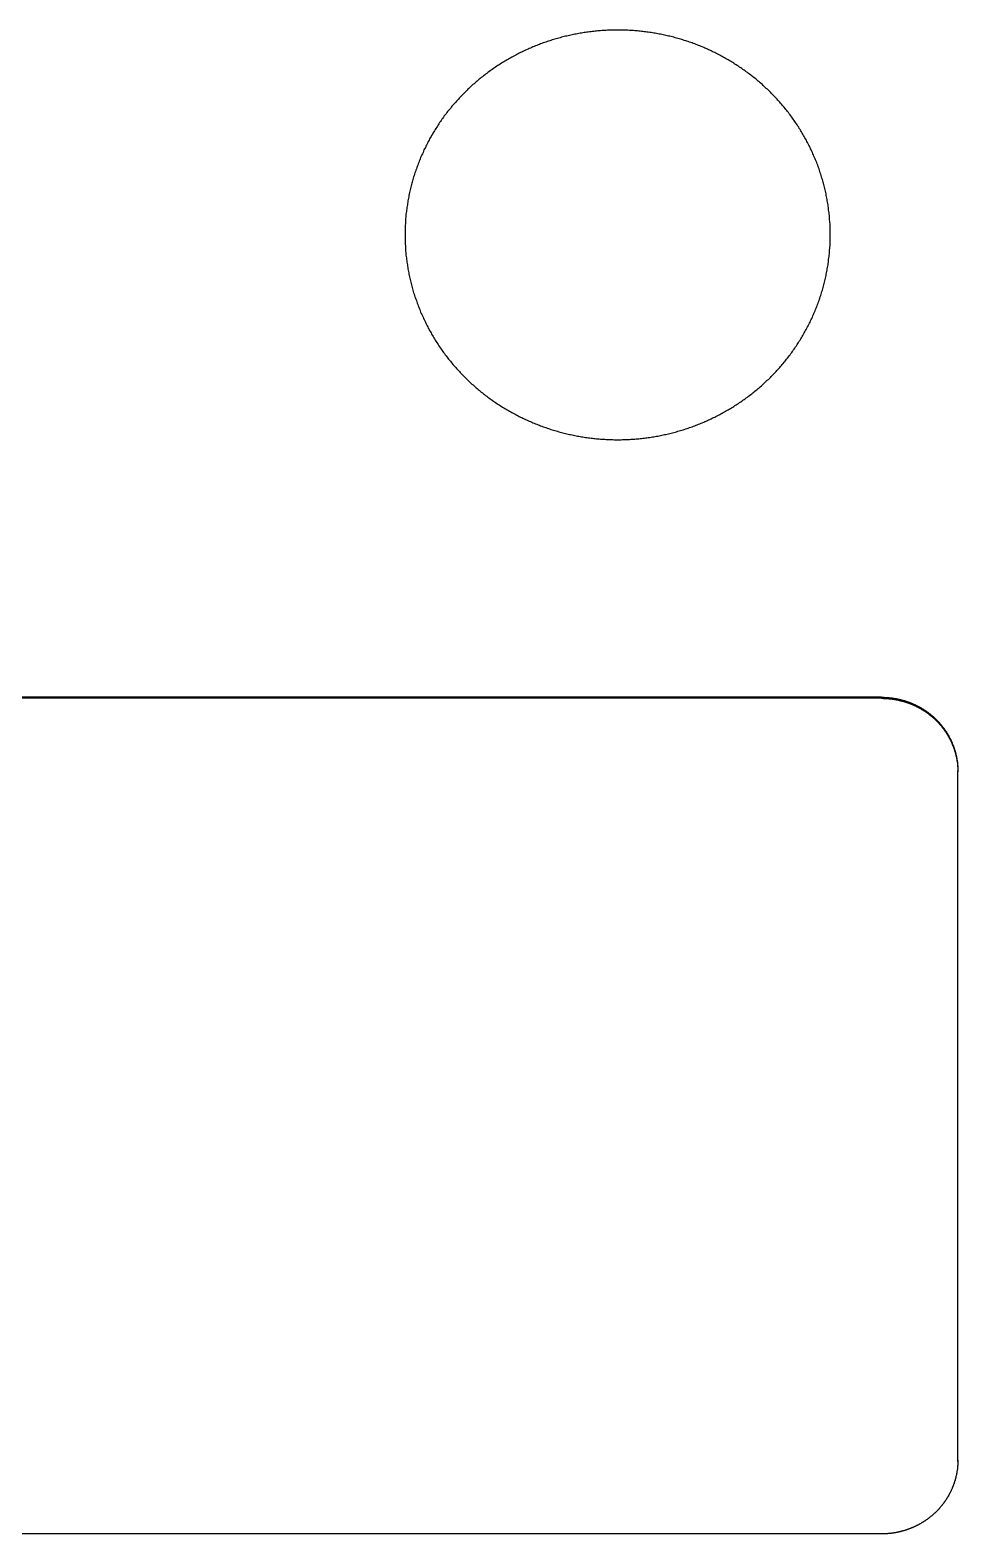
# Model space of a CAD drawing. Extents: x 4511820 to 5180432, y -1526536 to -944957.
# Drawn here: x 5013773.1 to 5013812.8, y -1423228.2 to -1423163.9 of the extents above; entities that cross this region are included whole.
import ezdxf

# ---------------------------------------------------------------- set-up
doc = ezdxf.new("R2010")
doc.units = 0
doc.header["$MEASUREMENT"] = 0
doc.layers.add('Z-Kúrenie', color=101, linetype='CONTINUOUS')

msp = doc.modelspace()

# ---------------------------------------------------------------- linework, layer by layer
at = {"layer": 'Z-Kúrenie'}
for p, q in [((5013809.5, -1423192.435), (5013748.543, -1423192.435)), ((5013809.5, -1423192.479), (5013748.543, -1423192.479)), ((5013809.5, -1423192.435), (5013809.5, -1423192.479)), ((5013812.767, -1423225.122), (5013812.767, -1423195.582)), ((5013809.5, -1423228.226), (5013748.543, -1423228.226))]:
    msp.add_line(p, q, dxfattribs=at)
for points in [[(5013807.305, -1423172.648, 0), (5013807.305, -1423172.589, 0), (5013807.305, -1423172.531, 0), (5013807.305, -1423172.472, 0), (5013807.305, -1423172.414, 0), (5013807.305, -1423172.356, 0), (5013807.297, -1423172.297, 0), (5013807.297, -1423172.239, 0), (5013807.297, -1423172.18, 0), (5013807.289, -1423172.122, 0), (5013807.289, -1423172.063, 0), (5013807.28, -1423172.005, 0), (5013807.28, -1423171.947, 0), (5013807.272, -1423171.888, 0), (5013807.272, -1423171.83, 0), (5013807.264, -1423171.772, 0), (5013807.255, -1423171.714, 0), (5013807.247, -1423171.655, 0), (5013807.238, -1423171.597, 0), (5013807.238, -1423171.539, 0), (5013807.23, -1423171.481, 0), (5013807.222, -1423171.423, 0), (5013807.213, -1423171.365, 0), (5013807.197, -1423171.307, 0), (5013807.188, -1423171.249, 0), (5013807.18, -1423171.191, 0), (5013807.172, -1423171.134, 0), (5013807.163, -1423171.076, 0), (5013807.146, -1423171.018, 0), (5013807.138, -1423170.961, 0), (5013807.13, -1423170.903, 0), (5013807.113, -1423170.846, 0), (5013807.105, -1423170.789, 0), (5013807.088, -1423170.732, 0), (5013807.071, -1423170.675, 0), (5013807.063, -1423170.618, 0), (5013807.046, -1423170.561, 0), (5013807.029, -1423170.504, 0), (5013807.021, -1423170.447, 0), (5013807.004, -1423170.391, 0), (5013806.987, -1423170.334, 0), (5013806.971, -1423170.278, 0), (5013806.954, -1423170.222, 0), (5013806.937, -1423170.166, 0), (5013806.92, -1423170.11, 0), (5013806.904, -1423170.054, 0), (5013806.879, -1423169.998, 0), (5013806.862, -1423169.942, 0), (5013806.845, -1423169.887, 0), (5013806.828, -1423169.832, 0), (5013806.803, -1423169.776, 0), (5013806.787, -1423169.721, 0), (5013806.77, -1423169.667, 0), (5013806.745, -1423169.612, 0), (5013806.728, -1423169.557, 0), (5013806.703, -1423169.503, 0), (5013806.678, -1423169.448, 0), (5013806.661, -1423169.394, 0), (5013806.636, -1423169.34, 0), (5013806.611, -1423169.286, 0), (5013806.586, -1423169.232, 0), (5013806.569, -1423169.179, 0), (5013806.544, -1423169.126, 0), (5013806.519, -1423169.072, 0), (5013806.494, -1423169.019, 0), (5013806.469, -1423168.966, 0), (5013806.443, -1423168.914, 0), (5013806.418, -1423168.861, 0), (5013806.393, -1423168.809, 0), (5013806.36, -1423168.757, 0), (5013806.335, -1423168.705, 0), (5013806.31, -1423168.653, 0), (5013806.284, -1423168.601, 0), (5013806.251, -1423168.55, 0), (5013806.226, -1423168.499, 0), (5013806.192, -1423168.447, 0), (5013806.167, -1423168.397, 0), (5013806.134, -1423168.346, 0), (5013806.109, -1423168.296, 0), (5013806.075, -1423168.245, 0), (5013806.05, -1423168.195, 0), (5013806.017, -1423168.145, 0), (5013805.983, -1423168.096, 0), (5013805.958, -1423168.046, 0), (5013805.925, -1423167.997, 0), (5013805.891, -1423167.948, 0), (5013805.858, -1423167.899, 0), (5013805.824, -1423167.851, 0), (5013805.791, -1423167.803, 0), (5013805.757, -1423167.754, 0), (5013805.724, -1423167.707, 0), (5013805.69, -1423167.659, 0), (5013805.657, -1423167.611, 0), (5013805.623, -1423167.564, 0), (5013805.59, -1423167.517, 0), (5013805.548, -1423167.47, 0), (5013805.515, -1423167.424, 0), (5013805.481, -1423167.378, 0), (5013805.448, -1423167.332, 0), (5013805.406, -1423167.286, 0), (5013805.372, -1423167.24, 0), (5013805.33, -1423167.195, 0), (5013805.297, -1423167.15, 0), (5013805.255, -1423167.105, 0), (5013805.222, -1423167.061, 0), (5013805.18, -1423167.016, 0), (5013805.146, -1423166.972, 0), (5013805.104, -1423166.929, 0), (5013805.063, -1423166.885, 0), (5013805.029, -1423166.842, 0), (5013804.987, -1423166.799, 0), (5013804.945, -1423166.756, 0), (5013804.904, -1423166.714, 0), (5013804.862, -1423166.671, 0), (5013804.82, -1423166.629, 0), (5013804.786, -1423166.588, 0), (5013804.745, -1423166.546, 0), (5013804.703, -1423166.505, 0), (5013804.661, -1423166.464, 0), (5013804.619, -1423166.424, 0), (5013804.569, -1423166.384, 0), (5013804.527, -1423166.344, 0), (5013804.485, -1423166.304, 0), (5013804.443, -1423166.264, 0), (5013804.402, -1423166.225, 0), (5013804.36, -1423166.186, 0), (5013804.309, -1423166.148, 0), (5013804.268, -1423166.11, 0), (5013804.226, -1423166.072, 0), (5013804.176, -1423166.034, 0), (5013804.134, -1423165.997, 0), (5013804.092, -1423165.959, 0), (5013804.042, -1423165.923, 0), (5013804, -1423165.886, 0), (5013803.95, -1423165.85, 0), (5013803.908, -1423165.814, 0), (5013803.858, -1423165.778, 0), (5013803.807, -1423165.743, 0), (5013803.766, -1423165.708, 0), (5013803.715, -1423165.673, 0), (5013803.673, -1423165.639, 0), (5013803.623, -1423165.605, 0), (5013803.573, -1423165.571, 0), (5013803.523, -1423165.537, 0), (5013803.481, -1423165.504, 0), (5013803.431, -1423165.471, 0), (5013803.381, -1423165.439, 0), (5013803.33, -1423165.407, 0), (5013803.28, -1423165.375, 0), (5013803.23, -1423165.343, 0), (5013803.188, -1423165.312, 0), (5013803.138, -1423165.281, 0), (5013803.088, -1423165.25, 0), (5013803.037, -1423165.22, 0), (5013802.987, -1423165.19, 0), (5013802.937, -1423165.16, 0), (5013802.887, -1423165.131, 0), (5013802.828, -1423165.102, 0), (5013802.778, -1423165.073, 0), (5013802.728, -1423165.045, 0), (5013802.678, -1423165.017, 0), (5013802.627, -1423164.989, 0), (5013802.577, -1423164.962, 0), (5013802.527, -1423164.935, 0), (5013802.468, -1423164.908, 0), (5013802.418, -1423164.881, 0), (5013802.368, -1423164.855, 0), (5013802.309, -1423164.83, 0), (5013802.259, -1423164.804, 0), (5013802.209, -1423164.779, 0), (5013802.159, -1423164.755, 0), (5013802.1, -1423164.73, 0), (5013802.05, -1423164.706, 0), (5013801.991, -1423164.682, 0), (5013801.941, -1423164.659, 0), (5013801.891, -1423164.636, 0), (5013801.832, -1423164.613, 0), (5013801.782, -1423164.591, 0), (5013801.724, -1423164.569, 0), (5013801.673, -1423164.547, 0), (5013801.615, -1423164.526, 0), (5013801.565, -1423164.505, 0), (5013801.506, -1423164.484, 0), (5013801.447, -1423164.464, 0), (5013801.397, -1423164.444, 0), (5013801.339, -1423164.424, 0), (5013801.288, -1423164.405, 0), (5013801.23, -1423164.386, 0), (5013801.171, -1423164.368, 0), (5013801.121, -1423164.349, 0), (5013801.062, -1423164.332, 0), (5013801.004, -1423164.314, 0), (5013800.954, -1423164.297, 0), (5013800.895, -1423164.28, 0), (5013800.837, -1423164.264, 0), (5013800.786, -1423164.247, 0), (5013800.728, -1423164.232, 0), (5013800.669, -1423164.216, 0), (5013800.611, -1423164.201, 0), (5013800.56, -1423164.187, 0), (5013800.502, -1423164.172, 0), (5013800.443, -1423164.158, 0), (5013800.385, -1423164.145, 0), (5013800.326, -1423164.131, 0), (5013800.276, -1423164.118, 0), (5013800.217, -1423164.106, 0), (5013800.159, -1423164.094, 0), (5013800.1, -1423164.082, 0), (5013800.042, -1423164.07, 0), (5013799.983, -1423164.059, 0), (5013799.924, -1423164.048, 0), (5013799.874, -1423164.038, 0), (5013799.816, -1423164.028, 0), (5013799.757, -1423164.018, 0), (5013799.698, -1423164.009, 0), (5013799.64, -1423164, 0), (5013799.581, -1423163.991, 0), (5013799.523, -1423163.983, 0), (5013799.464, -1423163.975, 0), (5013799.406, -1423163.967, 0), (5013799.347, -1423163.96, 0), (5013799.288, -1423163.953, 0), (5013799.23, -1423163.947, 0), (5013799.171, -1423163.94, 0), (5013799.113, -1423163.935, 0), (5013799.054, -1423163.929, 0), (5013798.995, -1423163.924, 0), (5013798.945, -1423163.919, 0), (5013798.887, -1423163.915, 0), (5013798.828, -1423163.911, 0), (5013798.769, -1423163.907, 0), (5013798.711, -1423163.904, 0), (5013798.652, -1423163.901, 0), (5013798.594, -1423163.899, 0), (5013798.535, -1423163.897, 0), (5013798.477, -1423163.895, 0), (5013798.418, -1423163.893, 0), (5013798.359, -1423163.892, 0), (5013798.301, -1423163.892, 0), (5013798.242, -1423163.891, 0), (5013798.184, -1423163.891, 0), (5013798.125, -1423163.892, 0), (5013798.067, -1423163.892, 0), (5013798.008, -1423163.893, 0), (5013797.949, -1423163.895, 0), (5013797.891, -1423163.897, 0), (5013797.832, -1423163.899, 0), (5013797.774, -1423163.901, 0), (5013797.715, -1423163.904, 0), (5013797.656, -1423163.907, 0), (5013797.598, -1423163.911, 0), (5013797.539, -1423163.915, 0), (5013797.481, -1423163.919, 0), (5013797.422, -1423163.924, 0), (5013797.364, -1423163.929, 0), (5013797.305, -1423163.935, 0), (5013797.246, -1423163.94, 0), (5013797.188, -1423163.947, 0), (5013797.129, -1423163.953, 0), (5013797.071, -1423163.96, 0), (5013797.012, -1423163.967, 0), (5013796.954, -1423163.975, 0), (5013796.895, -1423163.983, 0), (5013796.836, -1423163.991, 0), (5013796.778, -1423164, 0), (5013796.719, -1423164.009, 0), (5013796.669, -1423164.018, 0), (5013796.61, -1423164.028, 0), (5013796.552, -1423164.038, 0), (5013796.493, -1423164.048, 0), (5013796.435, -1423164.059, 0), (5013796.376, -1423164.07, 0), (5013796.318, -1423164.082, 0), (5013796.259, -1423164.094, 0), (5013796.209, -1423164.106, 0), (5013796.15, -1423164.118, 0), (5013796.092, -1423164.131, 0), (5013796.033, -1423164.145, 0), (5013795.974, -1423164.158, 0), (5013795.924, -1423164.172, 0), (5013795.866, -1423164.187, 0), (5013795.807, -1423164.201, 0), (5013795.748, -1423164.216, 0), (5013795.69, -1423164.232, 0), (5013795.64, -1423164.247, 0), (5013795.581, -1423164.264, 0), (5013795.522, -1423164.28, 0), (5013795.472, -1423164.297, 0), (5013795.414, -1423164.314, 0), (5013795.355, -1423164.332, 0), (5013795.305, -1423164.349, 0), (5013795.246, -1423164.368, 0), (5013795.188, -1423164.386, 0), (5013795.138, -1423164.405, 0), (5013795.079, -1423164.424, 0), (5013795.02, -1423164.444, 0), (5013794.97, -1423164.464, 0), (5013794.912, -1423164.484, 0), (5013794.861, -1423164.505, 0), (5013794.803, -1423164.526, 0), (5013794.753, -1423164.547, 0), (5013794.694, -1423164.569, 0), (5013794.644, -1423164.591, 0), (5013794.585, -1423164.613, 0), (5013794.535, -1423164.636, 0), (5013794.476, -1423164.659, 0), (5013794.426, -1423164.682, 0), (5013794.376, -1423164.706, 0), (5013794.317, -1423164.73, 0), (5013794.267, -1423164.755, 0), (5013794.209, -1423164.779, 0), (5013794.158, -1423164.804, 0), (5013794.108, -1423164.83, 0), (5013794.058, -1423164.855, 0), (5013793.999, -1423164.881, 0), (5013793.949, -1423164.908, 0), (5013793.899, -1423164.935, 0), (5013793.849, -1423164.962, 0), (5013793.79, -1423164.989, 0), (5013793.74, -1423165.017, 0), (5013793.69, -1423165.045, 0), (5013793.64, -1423165.073, 0), (5013793.589, -1423165.102, 0), (5013793.539, -1423165.131, 0), (5013793.489, -1423165.16, 0), (5013793.439, -1423165.19, 0), (5013793.389, -1423165.22, 0), (5013793.338, -1423165.25, 0), (5013793.288, -1423165.281, 0), (5013793.238, -1423165.312, 0), (5013793.188, -1423165.343, 0), (5013793.137, -1423165.375, 0), (5013793.087, -1423165.407, 0), (5013793.037, -1423165.439, 0), (5013792.987, -1423165.471, 0), (5013792.945, -1423165.504, 0), (5013792.895, -1423165.537, 0), (5013792.845, -1423165.571, 0), (5013792.794, -1423165.605, 0), (5013792.753, -1423165.639, 0), (5013792.702, -1423165.673, 0), (5013792.652, -1423165.708, 0), (5013792.61, -1423165.743, 0), (5013792.56, -1423165.778, 0), (5013792.518, -1423165.814, 0), (5013792.468, -1423165.85, 0), (5013792.426, -1423165.886, 0), (5013792.376, -1423165.923, 0), (5013792.334, -1423165.959, 0), (5013792.284, -1423165.997, 0), (5013792.242, -1423166.034, 0), (5013792.2, -1423166.072, 0), (5013792.15, -1423166.11, 0), (5013792.108, -1423166.148, 0), (5013792.066, -1423166.186, 0), (5013792.016, -1423166.225, 0), (5013791.974, -1423166.264, 0), (5013791.932, -1423166.304, 0), (5013791.891, -1423166.344, 0), (5013791.849, -1423166.384, 0), (5013791.807, -1423166.424, 0), (5013791.765, -1423166.464, 0), (5013791.723, -1423166.505, 0), (5013791.681, -1423166.546, 0), (5013791.639, -1423166.588, 0), (5013791.598, -1423166.629, 0), (5013791.556, -1423166.671, 0), (5013791.514, -1423166.714, 0), (5013791.472, -1423166.756, 0), (5013791.43, -1423166.799, 0), (5013791.397, -1423166.842, 0), (5013791.355, -1423166.885, 0), (5013791.313, -1423166.929, 0), (5013791.28, -1423166.972, 0), (5013791.238, -1423167.016, 0), (5013791.196, -1423167.061, 0), (5013791.162, -1423167.105, 0), (5013791.121, -1423167.15, 0), (5013791.087, -1423167.195, 0), (5013791.054, -1423167.24, 0), (5013791.012, -1423167.286, 0), (5013790.978, -1423167.332, 0), (5013790.937, -1423167.378, 0), (5013790.903, -1423167.424, 0), (5013790.87, -1423167.47, 0), (5013790.836, -1423167.517, 0), (5013790.794, -1423167.564, 0), (5013790.761, -1423167.611, 0), (5013790.727, -1423167.659, 0), (5013790.694, -1423167.707, 0), (5013790.66, -1423167.754, 0), (5013790.627, -1423167.803, 0), (5013790.593, -1423167.851, 0), (5013790.56, -1423167.899, 0), (5013790.526, -1423167.948, 0), (5013790.501, -1423167.997, 0), (5013790.468, -1423168.046, 0), (5013790.434, -1423168.096, 0), (5013790.401, -1423168.145, 0), (5013790.376, -1423168.195, 0), (5013790.342, -1423168.245, 0), (5013790.309, -1423168.296, 0), (5013790.284, -1423168.346, 0), (5013790.25, -1423168.397, 0), (5013790.225, -1423168.447, 0), (5013790.192, -1423168.499, 0), (5013790.167, -1423168.55, 0), (5013790.142, -1423168.601, 0), (5013790.108, -1423168.653, 0), (5013790.083, -1423168.705, 0), (5013790.058, -1423168.757, 0), (5013790.033, -1423168.809, 0), (5013790.008, -1423168.861, 0), (5013789.983, -1423168.914, 0), (5013789.949, -1423168.966, 0), (5013789.924, -1423169.019, 0), (5013789.899, -1423169.072, 0), (5013789.882, -1423169.126, 0), (5013789.857, -1423169.179, 0), (5013789.832, -1423169.232, 0), (5013789.807, -1423169.286, 0), (5013789.782, -1423169.34, 0), (5013789.765, -1423169.394, 0), (5013789.74, -1423169.448, 0), (5013789.715, -1423169.503, 0), (5013789.698, -1423169.557, 0), (5013789.673, -1423169.612, 0), (5013789.656, -1423169.667, 0), (5013789.631, -1423169.721, 0), (5013789.614, -1423169.776, 0), (5013789.598, -1423169.832, 0), (5013789.572, -1423169.887, 0), (5013789.556, -1423169.942, 0), (5013789.539, -1423169.998, 0), (5013789.522, -1423170.054, 0), (5013789.506, -1423170.11, 0), (5013789.48, -1423170.166, 0), (5013789.464, -1423170.222, 0), (5013789.447, -1423170.278, 0), (5013789.439, -1423170.334, 0), (5013789.422, -1423170.391, 0), (5013789.405, -1423170.447, 0), (5013789.388, -1423170.504, 0), (5013789.372, -1423170.561, 0), (5013789.363, -1423170.618, 0), (5013789.347, -1423170.675, 0), (5013789.33, -1423170.732, 0), (5013789.321, -1423170.789, 0), (5013789.305, -1423170.846, 0), (5013789.296, -1423170.903, 0), (5013789.28, -1423170.961, 0), (5013789.271, -1423171.018, 0), (5013789.263, -1423171.076, 0), (5013789.246, -1423171.134, 0), (5013789.238, -1423171.191, 0), (5013789.229, -1423171.249, 0), (5013789.221, -1423171.307, 0), (5013789.213, -1423171.365, 0), (5013789.204, -1423171.423, 0), (5013789.196, -1423171.481, 0), (5013789.188, -1423171.539, 0), (5013789.179, -1423171.597, 0), (5013789.171, -1423171.655, 0), (5013789.162, -1423171.714, 0), (5013789.154, -1423171.772, 0), (5013789.154, -1423171.83, 0), (5013789.146, -1423171.888, 0), (5013789.137, -1423171.947, 0), (5013789.137, -1423172.005, 0), (5013789.129, -1423172.063, 0), (5013789.129, -1423172.122, 0), (5013789.129, -1423172.18, 0), (5013789.121, -1423172.239, 0), (5013789.121, -1423172.297, 0), (5013789.121, -1423172.356, 0), (5013789.112, -1423172.414, 0), (5013789.112, -1423172.472, 0), (5013789.112, -1423172.531, 0), (5013789.112, -1423172.589, 0), (5013789.112, -1423172.648, 0)], [(5013789.112, -1423172.648, 0), (5013789.112, -1423172.706, 0), (5013789.112, -1423172.765, 0), (5013789.112, -1423172.823, 0), (5013789.112, -1423172.881, 0), (5013789.121, -1423172.94, 0), (5013789.121, -1423172.998, 0), (5013789.121, -1423173.057, 0), (5013789.129, -1423173.115, 0), (5013789.129, -1423173.174, 0), (5013789.129, -1423173.232, 0), (5013789.137, -1423173.291, 0), (5013789.137, -1423173.349, 0), (5013789.146, -1423173.407, 0), (5013789.154, -1423173.466, 0), (5013789.154, -1423173.524, 0), (5013789.162, -1423173.582, 0), (5013789.171, -1423173.64, 0), (5013789.179, -1423173.699, 0), (5013789.188, -1423173.757, 0), (5013789.196, -1423173.815, 0), (5013789.204, -1423173.873, 0), (5013789.213, -1423173.931, 0), (5013789.221, -1423173.989, 0), (5013789.229, -1423174.047, 0), (5013789.238, -1423174.105, 0), (5013789.246, -1423174.162, 0), (5013789.263, -1423174.22, 0), (5013789.271, -1423174.278, 0), (5013789.28, -1423174.335, 0), (5013789.296, -1423174.393, 0), (5013789.305, -1423174.45, 0), (5013789.321, -1423174.507, 0), (5013789.33, -1423174.564, 0), (5013789.347, -1423174.622, 0), (5013789.363, -1423174.679, 0), (5013789.372, -1423174.735, 0), (5013789.388, -1423174.792, 0), (5013789.405, -1423174.849, 0), (5013789.422, -1423174.905, 0), (5013789.439, -1423174.962, 0), (5013789.447, -1423175.018, 0), (5013789.464, -1423175.075, 0), (5013789.48, -1423175.131, 0), (5013789.506, -1423175.187, 0), (5013789.522, -1423175.243, 0), (5013789.539, -1423175.298, 0), (5013789.556, -1423175.354, 0), (5013789.572, -1423175.409, 0), (5013789.598, -1423175.465, 0), (5013789.614, -1423175.52, 0), (5013789.631, -1423175.575, 0), (5013789.656, -1423175.63, 0), (5013789.673, -1423175.685, 0), (5013789.698, -1423175.739, 0), (5013789.715, -1423175.794, 0), (5013789.74, -1423175.848, 0), (5013789.765, -1423175.902, 0), (5013789.782, -1423175.956, 0), (5013789.807, -1423176.01, 0), (5013789.832, -1423176.064, 0), (5013789.857, -1423176.118, 0), (5013789.882, -1423176.171, 0), (5013789.907, -1423176.224, 0), (5013789.932, -1423176.277, 0), (5013789.957, -1423176.33, 0), (5013789.983, -1423176.383, 0), (5013790.008, -1423176.436, 0), (5013790.033, -1423176.488, 0), (5013790.058, -1423176.54, 0), (5013790.083, -1423176.592, 0), (5013790.108, -1423176.644, 0), (5013790.142, -1423176.696, 0), (5013790.167, -1423176.747, 0), (5013790.2, -1423176.798, 0), (5013790.225, -1423176.849, 0), (5013790.25, -1423176.9, 0), (5013790.284, -1423176.951, 0), (5013790.317, -1423177.001, 0), (5013790.342, -1423177.052, 0), (5013790.376, -1423177.102, 0), (5013790.401, -1423177.152, 0), (5013790.434, -1423177.201, 0), (5013790.468, -1423177.251, 0), (5013790.501, -1423177.3, 0), (5013790.535, -1423177.349, 0), (5013790.56, -1423177.398, 0), (5013790.593, -1423177.446, 0), (5013790.627, -1423177.495, 0), (5013790.66, -1423177.543, 0), (5013790.694, -1423177.591, 0), (5013790.727, -1423177.638, 0), (5013790.761, -1423177.686, 0), (5013790.803, -1423177.733, 0), (5013790.836, -1423177.78, 0), (5013790.87, -1423177.827, 0), (5013790.903, -1423177.873, 0), (5013790.945, -1423177.92, 0), (5013790.978, -1423177.966, 0), (5013791.012, -1423178.012, 0), (5013791.054, -1423178.057, 0), (5013791.087, -1423178.102, 0), (5013791.129, -1423178.148, 0), (5013791.162, -1423178.192, 0), (5013791.204, -1423178.237, 0), (5013791.238, -1423178.281, 0), (5013791.28, -1423178.325, 0), (5013791.313, -1423178.369, 0), (5013791.355, -1423178.413, 0), (5013791.397, -1423178.456, 0), (5013791.439, -1423178.499, 0), (5013791.472, -1423178.542, 0), (5013791.514, -1423178.584, 0), (5013791.556, -1423178.627, 0), (5013791.598, -1423178.669, 0), (5013791.639, -1423178.71, 0), (5013791.681, -1423178.752, 0), (5013791.723, -1423178.793, 0), (5013791.765, -1423178.834, 0), (5013791.807, -1423178.874, 0), (5013791.849, -1423178.915, 0), (5013791.891, -1423178.955, 0), (5013791.932, -1423178.995, 0), (5013791.974, -1423179.034, 0), (5013792.024, -1423179.073, 0), (5013792.066, -1423179.112, 0), (5013792.108, -1423179.151, 0), (5013792.15, -1423179.189, 0), (5013792.2, -1423179.227, 0), (5013792.242, -1423179.265, 0), (5013792.284, -1423179.302, 0), (5013792.334, -1423179.34, 0), (5013792.376, -1423179.376, 0), (5013792.426, -1423179.413, 0), (5013792.468, -1423179.449, 0), (5013792.518, -1423179.485, 0), (5013792.56, -1423179.521, 0), (5013792.61, -1423179.556, 0), (5013792.652, -1423179.591, 0), (5013792.702, -1423179.626, 0), (5013792.753, -1423179.661, 0), (5013792.794, -1423179.695, 0), (5013792.845, -1423179.729, 0), (5013792.895, -1423179.762, 0), (5013792.945, -1423179.796, 0), (5013792.987, -1423179.828, 0), (5013793.037, -1423179.861, 0), (5013793.087, -1423179.893, 0), (5013793.137, -1423179.925, 0), (5013793.188, -1423179.957, 0), (5013793.238, -1423179.988, 0), (5013793.288, -1423180.019, 0), (5013793.338, -1423180.05, 0), (5013793.389, -1423180.081, 0), (5013793.439, -1423180.111, 0), (5013793.489, -1423180.14, 0), (5013793.539, -1423180.17, 0), (5013793.589, -1423180.199, 0), (5013793.64, -1423180.228, 0), (5013793.69, -1423180.256, 0), (5013793.74, -1423180.284, 0), (5013793.79, -1423180.312, 0), (5013793.849, -1423180.34, 0), (5013793.899, -1423180.367, 0), (5013793.949, -1423180.394, 0), (5013793.999, -1423180.42, 0), (5013794.05, -1423180.446, 0), (5013794.108, -1423180.472, 0), (5013794.158, -1423180.498, 0), (5013794.209, -1423180.523, 0), (5013794.267, -1423180.547, 0), (5013794.317, -1423180.572, 0), (5013794.368, -1423180.596, 0), (5013794.426, -1423180.62, 0), (5013794.476, -1423180.643, 0), (5013794.535, -1423180.666, 0), (5013794.585, -1423180.689, 0), (5013794.644, -1423180.712, 0), (5013794.694, -1423180.734, 0), (5013794.753, -1423180.756, 0), (5013794.803, -1423180.777, 0), (5013794.861, -1423180.798, 0), (5013794.912, -1423180.819, 0), (5013794.97, -1423180.839, 0), (5013795.02, -1423180.859, 0), (5013795.079, -1423180.879, 0), (5013795.138, -1423180.898, 0), (5013795.188, -1423180.917, 0), (5013795.246, -1423180.936, 0), (5013795.297, -1423180.954, 0), (5013795.355, -1423180.972, 0), (5013795.414, -1423180.99, 0), (5013795.464, -1423181.007, 0), (5013795.522, -1423181.024, 0), (5013795.581, -1423181.04, 0), (5013795.64, -1423181.057, 0), (5013795.69, -1423181.072, 0), (5013795.748, -1423181.088, 0), (5013795.807, -1423181.103, 0), (5013795.866, -1423181.118, 0), (5013795.916, -1423181.132, 0), (5013795.974, -1423181.146, 0), (5013796.033, -1423181.16, 0), (5013796.092, -1423181.173, 0), (5013796.15, -1423181.186, 0), (5013796.2, -1423181.199, 0), (5013796.259, -1423181.211, 0), (5013796.318, -1423181.223, 0), (5013796.376, -1423181.235, 0), (5013796.435, -1423181.246, 0), (5013796.493, -1423181.257, 0), (5013796.552, -1423181.267, 0), (5013796.61, -1423181.278, 0), (5013796.661, -1423181.287, 0), (5013796.719, -1423181.297, 0), (5013796.778, -1423181.306, 0), (5013796.836, -1423181.314, 0), (5013796.895, -1423181.323, 0), (5013796.954, -1423181.331, 0), (5013797.012, -1423181.338, 0), (5013797.071, -1423181.346, 0), (5013797.129, -1423181.353, 0), (5013797.188, -1423181.359, 0), (5013797.246, -1423181.365, 0), (5013797.305, -1423181.371, 0), (5013797.364, -1423181.376, 0), (5013797.422, -1423181.382, 0), (5013797.481, -1423181.386, 0), (5013797.539, -1423181.391, 0), (5013797.598, -1423181.395, 0), (5013797.656, -1423181.398, 0), (5013797.715, -1423181.402, 0), (5013797.774, -1423181.405, 0), (5013797.832, -1423181.407, 0), (5013797.891, -1423181.409, 0), (5013797.949, -1423181.411, 0), (5013798.008, -1423181.413, 0), (5013798.067, -1423181.414, 0), (5013798.125, -1423181.414, 0), (5013798.184, -1423181.415, 0), (5013798.242, -1423181.415, 0), (5013798.301, -1423181.414, 0), (5013798.359, -1423181.414, 0), (5013798.418, -1423181.413, 0), (5013798.477, -1423181.411, 0), (5013798.535, -1423181.409, 0), (5013798.594, -1423181.407, 0), (5013798.652, -1423181.405, 0), (5013798.711, -1423181.402, 0), (5013798.769, -1423181.398, 0), (5013798.828, -1423181.395, 0), (5013798.887, -1423181.391, 0), (5013798.945, -1423181.386, 0), (5013799.004, -1423181.382, 0), (5013799.062, -1423181.376, 0), (5013799.113, -1423181.371, 0), (5013799.171, -1423181.365, 0), (5013799.23, -1423181.359, 0), (5013799.288, -1423181.353, 0), (5013799.347, -1423181.346, 0), (5013799.406, -1423181.338, 0), (5013799.464, -1423181.331, 0), (5013799.523, -1423181.323, 0), (5013799.581, -1423181.314, 0), (5013799.64, -1423181.306, 0), (5013799.698, -1423181.297, 0), (5013799.757, -1423181.287, 0), (5013799.816, -1423181.278, 0), (5013799.874, -1423181.267, 0), (5013799.924, -1423181.257, 0), (5013799.983, -1423181.246, 0), (5013800.042, -1423181.235, 0), (5013800.1, -1423181.223, 0), (5013800.159, -1423181.211, 0), (5013800.217, -1423181.199, 0), (5013800.276, -1423181.186, 0), (5013800.326, -1423181.173, 0), (5013800.385, -1423181.16, 0), (5013800.443, -1423181.146, 0), (5013800.502, -1423181.132, 0), (5013800.56, -1423181.118, 0), (5013800.611, -1423181.103, 0), (5013800.669, -1423181.088, 0), (5013800.728, -1423181.072, 0), (5013800.786, -1423181.057, 0), (5013800.837, -1423181.04, 0), (5013800.895, -1423181.024, 0), (5013800.954, -1423181.007, 0), (5013801.012, -1423180.99, 0), (5013801.062, -1423180.972, 0), (5013801.121, -1423180.954, 0), (5013801.18, -1423180.936, 0), (5013801.23, -1423180.917, 0), (5013801.288, -1423180.898, 0), (5013801.339, -1423180.879, 0), (5013801.397, -1423180.859, 0), (5013801.456, -1423180.839, 0), (5013801.506, -1423180.819, 0), (5013801.565, -1423180.798, 0), (5013801.615, -1423180.777, 0), (5013801.673, -1423180.756, 0), (5013801.724, -1423180.734, 0), (5013801.782, -1423180.712, 0), (5013801.832, -1423180.689, 0), (5013801.891, -1423180.666, 0), (5013801.941, -1423180.643, 0), (5013801.991, -1423180.62, 0), (5013802.05, -1423180.596, 0), (5013802.1, -1423180.572, 0), (5013802.159, -1423180.547, 0), (5013802.209, -1423180.523, 0), (5013802.259, -1423180.498, 0), (5013802.318, -1423180.472, 0), (5013802.368, -1423180.446, 0), (5013802.418, -1423180.42, 0), (5013802.468, -1423180.394, 0), (5013802.527, -1423180.367, 0), (5013802.577, -1423180.34, 0), (5013802.627, -1423180.312, 0), (5013802.678, -1423180.284, 0), (5013802.728, -1423180.256, 0), (5013802.778, -1423180.228, 0), (5013802.828, -1423180.199, 0), (5013802.887, -1423180.17, 0), (5013802.937, -1423180.14, 0), (5013802.987, -1423180.111, 0), (5013803.037, -1423180.081, 0), (5013803.088, -1423180.05, 0), (5013803.138, -1423180.019, 0), (5013803.188, -1423179.988, 0), (5013803.23, -1423179.957, 0), (5013803.28, -1423179.925, 0), (5013803.33, -1423179.893, 0), (5013803.381, -1423179.861, 0), (5013803.431, -1423179.828, 0), (5013803.481, -1423179.796, 0), (5013803.523, -1423179.762, 0), (5013803.573, -1423179.729, 0), (5013803.623, -1423179.695, 0), (5013803.673, -1423179.661, 0), (5013803.715, -1423179.626, 0), (5013803.766, -1423179.591, 0), (5013803.807, -1423179.556, 0), (5013803.858, -1423179.521, 0), (5013803.908, -1423179.485, 0), (5013803.95, -1423179.449, 0), (5013804, -1423179.413, 0), (5013804.042, -1423179.376, 0), (5013804.084, -1423179.34, 0), (5013804.134, -1423179.302, 0), (5013804.176, -1423179.265, 0), (5013804.226, -1423179.227, 0), (5013804.268, -1423179.189, 0), (5013804.309, -1423179.151, 0), (5013804.36, -1423179.112, 0), (5013804.402, -1423179.073, 0), (5013804.443, -1423179.034, 0), (5013804.485, -1423178.995, 0), (5013804.527, -1423178.955, 0), (5013804.569, -1423178.915, 0), (5013804.611, -1423178.874, 0), (5013804.661, -1423178.834, 0), (5013804.703, -1423178.793, 0), (5013804.745, -1423178.752, 0), (5013804.778, -1423178.71, 0), (5013804.82, -1423178.669, 0), (5013804.862, -1423178.627, 0), (5013804.904, -1423178.584, 0), (5013804.945, -1423178.542, 0), (5013804.987, -1423178.499, 0), (5013805.021, -1423178.456, 0), (5013805.063, -1423178.413, 0), (5013805.104, -1423178.369, 0), (5013805.146, -1423178.325, 0), (5013805.18, -1423178.281, 0), (5013805.222, -1423178.237, 0), (5013805.255, -1423178.192, 0), (5013805.297, -1423178.148, 0), (5013805.33, -1423178.102, 0), (5013805.372, -1423178.057, 0), (5013805.406, -1423178.012, 0), (5013805.439, -1423177.966, 0), (5013805.481, -1423177.92, 0), (5013805.515, -1423177.873, 0), (5013805.548, -1423177.827, 0), (5013805.59, -1423177.78, 0), (5013805.623, -1423177.733, 0), (5013805.657, -1423177.686, 0), (5013805.69, -1423177.638, 0), (5013805.724, -1423177.591, 0), (5013805.757, -1423177.543, 0), (5013805.791, -1423177.495, 0), (5013805.824, -1423177.446, 0), (5013805.858, -1423177.398, 0), (5013805.891, -1423177.349, 0), (5013805.925, -1423177.3, 0), (5013805.95, -1423177.251, 0), (5013805.983, -1423177.201, 0), (5013806.017, -1423177.152, 0), (5013806.05, -1423177.102, 0), (5013806.075, -1423177.052, 0), (5013806.109, -1423177.001, 0), (5013806.134, -1423176.951, 0), (5013806.167, -1423176.9, 0), (5013806.192, -1423176.849, 0), (5013806.226, -1423176.798, 0), (5013806.251, -1423176.747, 0), (5013806.276, -1423176.696, 0), (5013806.31, -1423176.644, 0), (5013806.335, -1423176.592, 0), (5013806.36, -1423176.54, 0), (5013806.385, -1423176.488, 0), (5013806.418, -1423176.436, 0), (5013806.443, -1423176.383, 0), (5013806.469, -1423176.33, 0), (5013806.494, -1423176.277, 0), (5013806.519, -1423176.224, 0), (5013806.544, -1423176.171, 0), (5013806.569, -1423176.118, 0), (5013806.586, -1423176.064, 0), (5013806.611, -1423176.01, 0), (5013806.636, -1423175.956, 0), (5013806.661, -1423175.902, 0), (5013806.678, -1423175.848, 0), (5013806.703, -1423175.794, 0), (5013806.72, -1423175.739, 0), (5013806.745, -1423175.685, 0), (5013806.761, -1423175.63, 0), (5013806.787, -1423175.575, 0), (5013806.803, -1423175.52, 0), (5013806.828, -1423175.465, 0), (5013806.845, -1423175.409, 0), (5013806.862, -1423175.354, 0), (5013806.879, -1423175.298, 0), (5013806.904, -1423175.243, 0), (5013806.92, -1423175.187, 0), (5013806.937, -1423175.131, 0), (5013806.954, -1423175.075, 0), (5013806.971, -1423175.018, 0), (5013806.987, -1423174.962, 0), (5013807.004, -1423174.905, 0), (5013807.013, -1423174.849, 0), (5013807.029, -1423174.792, 0), (5013807.046, -1423174.735, 0), (5013807.063, -1423174.679, 0), (5013807.071, -1423174.622, 0), (5013807.088, -1423174.564, 0), (5013807.105, -1423174.507, 0), (5013807.113, -1423174.45, 0), (5013807.13, -1423174.393, 0), (5013807.138, -1423174.335, 0), (5013807.146, -1423174.278, 0), (5013807.163, -1423174.22, 0), (5013807.172, -1423174.162, 0), (5013807.18, -1423174.105, 0), (5013807.188, -1423174.047, 0), (5013807.197, -1423173.989, 0), (5013807.213, -1423173.931, 0), (5013807.222, -1423173.873, 0), (5013807.23, -1423173.815, 0), (5013807.238, -1423173.757, 0), (5013807.238, -1423173.699, 0), (5013807.247, -1423173.64, 0), (5013807.255, -1423173.582, 0), (5013807.264, -1423173.524, 0), (5013807.272, -1423173.466, 0), (5013807.272, -1423173.407, 0), (5013807.28, -1423173.349, 0), (5013807.28, -1423173.291, 0), (5013807.289, -1423173.232, 0), (5013807.289, -1423173.174, 0), (5013807.297, -1423173.115, 0), (5013807.297, -1423173.057, 0), (5013807.297, -1423172.998, 0), (5013807.305, -1423172.94, 0), (5013807.305, -1423172.881, 0), (5013807.305, -1423172.823, 0), (5013807.305, -1423172.765, 0), (5013807.305, -1423172.706, 0), (5013807.305, -1423172.648, 0)], [(5013809.498, -1423192.435, 0), (5013809.523, -1423192.435, 0), (5013809.54, -1423192.435, 0), (5013809.557, -1423192.435, 0), (5013809.582, -1423192.436, 0), (5013809.598, -1423192.436, 0), (5013809.615, -1423192.437, 0), (5013809.64, -1423192.437, 0), (5013809.657, -1423192.438, 0), (5013809.674, -1423192.439, 0), (5013809.699, -1423192.44, 0), (5013809.716, -1423192.442, 0), (5013809.732, -1423192.443, 0), (5013809.757, -1423192.444, 0), (5013809.774, -1423192.446, 0), (5013809.799, -1423192.448, 0), (5013809.816, -1423192.449, 0), (5013809.833, -1423192.451, 0), (5013809.858, -1423192.453, 0), (5013809.875, -1423192.455, 0), (5013809.891, -1423192.458, 0), (5013809.916, -1423192.46, 0), (5013809.933, -1423192.462, 0), (5013809.95, -1423192.465, 0), (5013809.975, -1423192.468, 0), (5013809.992, -1423192.471, 0), (5013810.008, -1423192.474, 0), (5013810.034, -1423192.477, 0), (5013810.05, -1423192.48, 0), (5013810.067, -1423192.483, 0), (5013810.092, -1423192.486, 0), (5013810.109, -1423192.49, 0), (5013810.126, -1423192.493, 0), (5013810.151, -1423192.497, 0), (5013810.167, -1423192.501, 0), (5013810.184, -1423192.505, 0), (5013810.209, -1423192.509, 0), (5013810.226, -1423192.513, 0), (5013810.243, -1423192.517, 0), (5013810.26, -1423192.522, 0), (5013810.285, -1423192.526, 0), (5013810.301, -1423192.531, 0), (5013810.318, -1423192.536, 0), (5013810.343, -1423192.541, 0), (5013810.36, -1423192.546, 0), (5013810.377, -1423192.551, 0), (5013810.402, -1423192.556, 0), (5013810.419, -1423192.561, 0), (5013810.435, -1423192.567, 0), (5013810.452, -1423192.572, 0), (5013810.477, -1423192.578, 0), (5013810.494, -1423192.583, 0), (5013810.511, -1423192.589, 0), (5013810.527, -1423192.595, 0), (5013810.552, -1423192.601, 0), (5013810.569, -1423192.608, 0), (5013810.586, -1423192.614, 0), (5013810.603, -1423192.62, 0), (5013810.628, -1423192.627, 0), (5013810.644, -1423192.633, 0), (5013810.661, -1423192.64, 0), (5013810.678, -1423192.647, 0), (5013810.695, -1423192.654, 0), (5013810.72, -1423192.661, 0), (5013810.737, -1423192.668, 0), (5013810.753, -1423192.676, 0), (5013810.77, -1423192.683, 0), (5013810.787, -1423192.69, 0), (5013810.812, -1423192.698, 0), (5013810.829, -1423192.706, 0), (5013810.845, -1423192.714, 0), (5013810.862, -1423192.722, 0), (5013810.879, -1423192.73, 0), (5013810.896, -1423192.738, 0), (5013810.921, -1423192.746, 0), (5013810.937, -1423192.754, 0), (5013810.954, -1423192.763, 0), (5013810.971, -1423192.771, 0), (5013810.988, -1423192.78, 0), (5013811.004, -1423192.789, 0), (5013811.021, -1423192.798, 0), (5013811.038, -1423192.807, 0), (5013811.055, -1423192.816, 0), (5013811.08, -1423192.825, 0), (5013811.096, -1423192.834, 0), (5013811.113, -1423192.844, 0), (5013811.13, -1423192.853, 0), (5013811.147, -1423192.863, 0), (5013811.163, -1423192.873, 0), (5013811.18, -1423192.882, 0), (5013811.197, -1423192.892, 0), (5013811.214, -1423192.902, 0), (5013811.23, -1423192.913, 0), (5013811.247, -1423192.923, 0), (5013811.264, -1423192.933, 0), (5013811.28, -1423192.944, 0), (5013811.297, -1423192.954, 0), (5013811.314, -1423192.965, 0), (5013811.331, -1423192.975, 0), (5013811.347, -1423192.986, 0), (5013811.364, -1423192.997, 0), (5013811.381, -1423193.008, 0), (5013811.398, -1423193.019, 0), (5013811.414, -1423193.031, 0), (5013811.431, -1423193.042, 0), (5013811.448, -1423193.053, 0), (5013811.465, -1423193.065, 0), (5013811.481, -1423193.077, 0), (5013811.49, -1423193.088, 0), (5013811.506, -1423193.1, 0), (5013811.523, -1423193.112, 0), (5013811.54, -1423193.124, 0), (5013811.557, -1423193.136, 0), (5013811.573, -1423193.148, 0), (5013811.59, -1423193.161, 0), (5013811.598, -1423193.173, 0), (5013811.615, -1423193.186, 0), (5013811.632, -1423193.198, 0), (5013811.649, -1423193.211, 0), (5013811.665, -1423193.224, 0), (5013811.682, -1423193.237, 0), (5013811.691, -1423193.25, 0), (5013811.707, -1423193.263, 0), (5013811.724, -1423193.276, 0), (5013811.741, -1423193.289, 0), (5013811.749, -1423193.302, 0), (5013811.766, -1423193.316, 0), (5013811.783, -1423193.329, 0), (5013811.799, -1423193.343, 0), (5013811.808, -1423193.356, 0), (5013811.824, -1423193.37, 0), (5013811.841, -1423193.384, 0), (5013811.85, -1423193.398, 0), (5013811.866, -1423193.412, 0), (5013811.883, -1423193.426, 0), (5013811.891, -1423193.44, 0), (5013811.908, -1423193.454, 0), (5013811.925, -1423193.469, 0), (5013811.933, -1423193.483, 0), (5013811.95, -1423193.498, 0), (5013811.958, -1423193.512, 0), (5013811.975, -1423193.527, 0), (5013811.983, -1423193.542, 0), (5013812, -1423193.557, 0), (5013812.017, -1423193.572, 0), (5013812.025, -1423193.587, 0), (5013812.042, -1423193.602, 0), (5013812.05, -1423193.617, 0), (5013812.067, -1423193.632, 0), (5013812.075, -1423193.647, 0), (5013812.092, -1423193.663, 0), (5013812.101, -1423193.678, 0), (5013812.117, -1423193.694, 0), (5013812.126, -1423193.709, 0), (5013812.134, -1423193.725, 0), (5013812.151, -1423193.741, 0), (5013812.159, -1423193.757, 0), (5013812.176, -1423193.773, 0), (5013812.184, -1423193.789, 0), (5013812.193, -1423193.805, 0), (5013812.209, -1423193.821, 0), (5013812.218, -1423193.837, 0), (5013812.226, -1423193.853, 0), (5013812.243, -1423193.87, 0), (5013812.251, -1423193.886, 0), (5013812.26, -1423193.903, 0), (5013812.276, -1423193.919, 0), (5013812.285, -1423193.936, 0), (5013812.293, -1423193.952, 0), (5013812.301, -1423193.969, 0), (5013812.318, -1423193.986, 0), (5013812.327, -1423194.003, 0), (5013812.335, -1423194.02, 0), (5013812.343, -1423194.037, 0), (5013812.36, -1423194.054, 0), (5013812.368, -1423194.071, 0), (5013812.377, -1423194.088, 0), (5013812.385, -1423194.106, 0), (5013812.393, -1423194.123, 0), (5013812.402, -1423194.14, 0), (5013812.41, -1423194.158, 0), (5013812.419, -1423194.175, 0), (5013812.435, -1423194.193, 0), (5013812.444, -1423194.21, 0), (5013812.452, -1423194.228, 0), (5013812.46, -1423194.246, 0), (5013812.469, -1423194.264, 0), (5013812.477, -1423194.282, 0), (5013812.486, -1423194.3, 0), (5013812.494, -1423194.317, 0), (5013812.502, -1423194.335, 0), (5013812.511, -1423194.354, 0), (5013812.519, -1423194.372, 0), (5013812.527, -1423194.39, 0), (5013812.527, -1423194.408, 0), (5013812.536, -1423194.426, 0), (5013812.544, -1423194.445, 0), (5013812.552, -1423194.463, 0), (5013812.561, -1423194.481, 0), (5013812.569, -1423194.5, 0), (5013812.578, -1423194.518, 0), (5013812.578, -1423194.537, 0), (5013812.586, -1423194.556, 0), (5013812.594, -1423194.574, 0), (5013812.603, -1423194.593, 0), (5013812.611, -1423194.612, 0), (5013812.611, -1423194.63, 0), (5013812.619, -1423194.649, 0), (5013812.628, -1423194.668, 0), (5013812.628, -1423194.687, 0), (5013812.636, -1423194.706, 0), (5013812.645, -1423194.725, 0), (5013812.645, -1423194.744, 0), (5013812.653, -1423194.763, 0), (5013812.661, -1423194.782, 0), (5013812.661, -1423194.801, 0), (5013812.67, -1423194.82, 0), (5013812.678, -1423194.839, 0), (5013812.678, -1423194.859, 0), (5013812.686, -1423194.878, 0), (5013812.686, -1423194.897, 0), (5013812.695, -1423194.916, 0), (5013812.695, -1423194.936, 0), (5013812.703, -1423194.955, 0), (5013812.703, -1423194.975, 0), (5013812.711, -1423194.994, 0), (5013812.711, -1423195.013, 0), (5013812.72, -1423195.033, 0), (5013812.72, -1423195.052, 0), (5013812.72, -1423195.072, 0), (5013812.728, -1423195.091, 0), (5013812.728, -1423195.111, 0), (5013812.737, -1423195.13, 0), (5013812.737, -1423195.15, 0), (5013812.737, -1423195.169, 0), (5013812.745, -1423195.189, 0), (5013812.745, -1423195.209, 0), (5013812.745, -1423195.228, 0), (5013812.745, -1423195.248, 0), (5013812.753, -1423195.268, 0), (5013812.753, -1423195.287, 0), (5013812.753, -1423195.307, 0), (5013812.753, -1423195.327, 0), (5013812.753, -1423195.346, 0), (5013812.762, -1423195.366, 0), (5013812.762, -1423195.386, 0), (5013812.762, -1423195.405, 0), (5013812.762, -1423195.425, 0), (5013812.762, -1423195.445, 0), (5013812.762, -1423195.464, 0), (5013812.762, -1423195.484, 0), (5013812.762, -1423195.504, 0), (5013812.77, -1423195.523, 0), (5013812.77, -1423195.543, 0), (5013812.77, -1423195.563, 0), (5013812.77, -1423195.583, 0)], [(5013809.498, -1423192.479, 0), (5013809.523, -1423192.479, 0), (5013809.54, -1423192.479, 0), (5013809.557, -1423192.479, 0), (5013809.582, -1423192.48, 0), (5013809.598, -1423192.48, 0), (5013809.615, -1423192.481, 0), (5013809.64, -1423192.482, 0), (5013809.657, -1423192.483, 0), (5013809.674, -1423192.483, 0), (5013809.699, -1423192.485, 0), (5013809.716, -1423192.486, 0), (5013809.732, -1423192.487, 0), (5013809.757, -1423192.489, 0), (5013809.774, -1423192.49, 0), (5013809.799, -1423192.492, 0), (5013809.816, -1423192.494, 0), (5013809.833, -1423192.495, 0), (5013809.858, -1423192.498, 0), (5013809.875, -1423192.5, 0), (5013809.891, -1423192.502, 0), (5013809.916, -1423192.504, 0), (5013809.933, -1423192.507, 0), (5013809.95, -1423192.509, 0), (5013809.975, -1423192.512, 0), (5013809.992, -1423192.515, 0), (5013810.008, -1423192.518, 0), (5013810.034, -1423192.521, 0), (5013810.05, -1423192.524, 0), (5013810.067, -1423192.527, 0), (5013810.092, -1423192.531, 0), (5013810.109, -1423192.534, 0), (5013810.126, -1423192.538, 0), (5013810.151, -1423192.541, 0), (5013810.167, -1423192.545, 0), (5013810.184, -1423192.549, 0), (5013810.209, -1423192.553, 0), (5013810.226, -1423192.557, 0), (5013810.243, -1423192.562, 0), (5013810.26, -1423192.566, 0), (5013810.285, -1423192.571, 0), (5013810.301, -1423192.575, 0), (5013810.318, -1423192.58, 0), (5013810.343, -1423192.585, 0), (5013810.36, -1423192.59, 0), (5013810.377, -1423192.595, 0), (5013810.402, -1423192.6, 0), (5013810.419, -1423192.605, 0), (5013810.435, -1423192.611, 0), (5013810.452, -1423192.616, 0), (5013810.477, -1423192.622, 0), (5013810.494, -1423192.628, 0), (5013810.511, -1423192.634, 0), (5013810.527, -1423192.639, 0), (5013810.552, -1423192.646, 0), (5013810.569, -1423192.652, 0), (5013810.586, -1423192.658, 0), (5013810.603, -1423192.664, 0), (5013810.628, -1423192.671, 0), (5013810.644, -1423192.678, 0), (5013810.661, -1423192.684, 0), (5013810.678, -1423192.691, 0), (5013810.695, -1423192.698, 0), (5013810.72, -1423192.705, 0), (5013810.737, -1423192.712, 0), (5013810.753, -1423192.72, 0), (5013810.77, -1423192.727, 0), (5013810.787, -1423192.735, 0), (5013810.812, -1423192.742, 0), (5013810.829, -1423192.75, 0), (5013810.845, -1423192.758, 0), (5013810.862, -1423192.766, 0), (5013810.879, -1423192.774, 0), (5013810.896, -1423192.782, 0), (5013810.921, -1423192.79, 0), (5013810.937, -1423192.799, 0), (5013810.954, -1423192.807, 0), (5013810.971, -1423192.816, 0), (5013810.988, -1423192.824, 0), (5013811.004, -1423192.833, 0), (5013811.021, -1423192.842, 0), (5013811.038, -1423192.851, 0), (5013811.055, -1423192.86, 0), (5013811.08, -1423192.869, 0), (5013811.096, -1423192.879, 0), (5013811.113, -1423192.888, 0), (5013811.13, -1423192.898, 0), (5013811.147, -1423192.907, 0), (5013811.163, -1423192.917, 0), (5013811.18, -1423192.927, 0), (5013811.197, -1423192.937, 0), (5013811.214, -1423192.947, 0), (5013811.23, -1423192.957, 0), (5013811.247, -1423192.967, 0), (5013811.264, -1423192.977, 0), (5013811.28, -1423192.988, 0), (5013811.297, -1423192.998, 0), (5013811.314, -1423193.009, 0), (5013811.331, -1423193.02, 0), (5013811.347, -1423193.031, 0), (5013811.364, -1423193.041, 0), (5013811.381, -1423193.053, 0), (5013811.398, -1423193.064, 0), (5013811.414, -1423193.075, 0), (5013811.431, -1423193.086, 0), (5013811.448, -1423193.098, 0), (5013811.465, -1423193.109, 0), (5013811.481, -1423193.121, 0), (5013811.49, -1423193.133, 0), (5013811.506, -1423193.144, 0), (5013811.523, -1423193.156, 0), (5013811.54, -1423193.168, 0), (5013811.557, -1423193.18, 0), (5013811.573, -1423193.193, 0), (5013811.59, -1423193.205, 0), (5013811.598, -1423193.217, 0), (5013811.615, -1423193.23, 0), (5013811.632, -1423193.242, 0), (5013811.649, -1423193.255, 0), (5013811.665, -1423193.268, 0), (5013811.682, -1423193.281, 0), (5013811.691, -1423193.294, 0), (5013811.707, -1423193.307, 0), (5013811.724, -1423193.32, 0), (5013811.741, -1423193.333, 0), (5013811.749, -1423193.346, 0), (5013811.766, -1423193.36, 0), (5013811.783, -1423193.373, 0), (5013811.799, -1423193.387, 0), (5013811.808, -1423193.401, 0), (5013811.824, -1423193.414, 0), (5013811.841, -1423193.428, 0), (5013811.85, -1423193.442, 0), (5013811.866, -1423193.456, 0), (5013811.883, -1423193.47, 0), (5013811.891, -1423193.484, 0), (5013811.908, -1423193.499, 0), (5013811.925, -1423193.513, 0), (5013811.933, -1423193.527, 0), (5013811.95, -1423193.542, 0), (5013811.958, -1423193.556, 0), (5013811.975, -1423193.571, 0), (5013811.983, -1423193.586, 0), (5013812, -1423193.601, 0), (5013812.017, -1423193.616, 0), (5013812.025, -1423193.631, 0), (5013812.042, -1423193.646, 0), (5013812.05, -1423193.661, 0), (5013812.067, -1423193.676, 0), (5013812.075, -1423193.692, 0), (5013812.092, -1423193.707, 0), (5013812.101, -1423193.722, 0), (5013812.117, -1423193.738, 0), (5013812.126, -1423193.754, 0), (5013812.134, -1423193.769, 0), (5013812.151, -1423193.785, 0), (5013812.159, -1423193.801, 0), (5013812.176, -1423193.817, 0), (5013812.184, -1423193.833, 0), (5013812.193, -1423193.849, 0), (5013812.209, -1423193.865, 0), (5013812.218, -1423193.881, 0), (5013812.226, -1423193.898, 0), (5013812.243, -1423193.914, 0), (5013812.251, -1423193.93, 0), (5013812.26, -1423193.947, 0), (5013812.276, -1423193.963, 0), (5013812.285, -1423193.98, 0), (5013812.293, -1423193.997, 0), (5013812.301, -1423194.013, 0), (5013812.318, -1423194.03, 0), (5013812.327, -1423194.047, 0), (5013812.335, -1423194.064, 0), (5013812.343, -1423194.081, 0), (5013812.36, -1423194.098, 0), (5013812.368, -1423194.115, 0), (5013812.377, -1423194.133, 0), (5013812.385, -1423194.15, 0), (5013812.393, -1423194.167, 0), (5013812.402, -1423194.185, 0), (5013812.41, -1423194.202, 0), (5013812.419, -1423194.22, 0), (5013812.435, -1423194.237, 0), (5013812.444, -1423194.255, 0), (5013812.452, -1423194.272, 0), (5013812.46, -1423194.29, 0), (5013812.469, -1423194.308, 0), (5013812.477, -1423194.326, 0), (5013812.486, -1423194.344, 0), (5013812.494, -1423194.362, 0), (5013812.502, -1423194.38, 0), (5013812.511, -1423194.398, 0), (5013812.519, -1423194.416, 0), (5013812.527, -1423194.434, 0), (5013812.527, -1423194.452, 0), (5013812.536, -1423194.47, 0), (5013812.544, -1423194.489, 0), (5013812.552, -1423194.507, 0), (5013812.561, -1423194.526, 0), (5013812.569, -1423194.544, 0), (5013812.578, -1423194.563, 0), (5013812.578, -1423194.581, 0), (5013812.586, -1423194.6, 0), (5013812.594, -1423194.618, 0), (5013812.603, -1423194.637, 0), (5013812.611, -1423194.656, 0), (5013812.611, -1423194.675, 0), (5013812.619, -1423194.693, 0), (5013812.628, -1423194.712, 0), (5013812.628, -1423194.731, 0), (5013812.636, -1423194.75, 0), (5013812.645, -1423194.769, 0), (5013812.645, -1423194.788, 0), (5013812.653, -1423194.807, 0), (5013812.661, -1423194.826, 0), (5013812.661, -1423194.845, 0), (5013812.67, -1423194.864, 0), (5013812.678, -1423194.884, 0), (5013812.678, -1423194.903, 0), (5013812.686, -1423194.922, 0), (5013812.686, -1423194.941, 0), (5013812.695, -1423194.961, 0), (5013812.695, -1423194.98, 0), (5013812.703, -1423194.999, 0), (5013812.703, -1423195.019, 0), (5013812.711, -1423195.038, 0), (5013812.711, -1423195.058, 0), (5013812.72, -1423195.077, 0), (5013812.72, -1423195.096, 0), (5013812.72, -1423195.116, 0), (5013812.728, -1423195.135, 0), (5013812.728, -1423195.155, 0), (5013812.737, -1423195.175, 0), (5013812.737, -1423195.194, 0), (5013812.737, -1423195.214, 0), (5013812.745, -1423195.233, 0), (5013812.745, -1423195.253, 0), (5013812.745, -1423195.272, 0), (5013812.745, -1423195.292, 0), (5013812.753, -1423195.312, 0), (5013812.753, -1423195.331, 0), (5013812.753, -1423195.351, 0), (5013812.753, -1423195.371, 0), (5013812.753, -1423195.39, 0), (5013812.762, -1423195.41, 0), (5013812.762, -1423195.43, 0), (5013812.762, -1423195.449, 0), (5013812.762, -1423195.469, 0), (5013812.762, -1423195.489, 0), (5013812.762, -1423195.509, 0), (5013812.762, -1423195.528, 0), (5013812.762, -1423195.548, 0), (5013812.77, -1423195.568, 0), (5013812.77, -1423195.587, 0), (5013812.77, -1423195.607, 0), (5013812.77, -1423195.627, 0)], [(5013812.77, -1423225.078, 0), (5013812.77, -1423225.098, 0), (5013812.77, -1423225.117, 0), (5013812.77, -1423225.137, 0), (5013812.762, -1423225.157, 0), (5013812.762, -1423225.176, 0), (5013812.762, -1423225.196, 0), (5013812.762, -1423225.216, 0), (5013812.762, -1423225.236, 0), (5013812.762, -1423225.255, 0), (5013812.762, -1423225.275, 0), (5013812.762, -1423225.295, 0), (5013812.753, -1423225.314, 0), (5013812.753, -1423225.334, 0), (5013812.753, -1423225.354, 0), (5013812.753, -1423225.373, 0), (5013812.753, -1423225.393, 0), (5013812.745, -1423225.413, 0), (5013812.745, -1423225.432, 0), (5013812.745, -1423225.452, 0), (5013812.745, -1423225.471, 0), (5013812.737, -1423225.491, 0), (5013812.737, -1423225.511, 0), (5013812.737, -1423225.53, 0), (5013812.728, -1423225.55, 0), (5013812.728, -1423225.569, 0), (5013812.72, -1423225.589, 0), (5013812.72, -1423225.608, 0), (5013812.72, -1423225.628, 0), (5013812.711, -1423225.647, 0), (5013812.711, -1423225.667, 0), (5013812.703, -1423225.686, 0), (5013812.703, -1423225.705, 0), (5013812.695, -1423225.725, 0), (5013812.695, -1423225.744, 0), (5013812.686, -1423225.763, 0), (5013812.686, -1423225.783, 0), (5013812.678, -1423225.802, 0), (5013812.678, -1423225.821, 0), (5013812.67, -1423225.84, 0), (5013812.661, -1423225.86, 0), (5013812.661, -1423225.879, 0), (5013812.653, -1423225.898, 0), (5013812.645, -1423225.917, 0), (5013812.645, -1423225.936, 0), (5013812.636, -1423225.955, 0), (5013812.628, -1423225.974, 0), (5013812.628, -1423225.993, 0), (5013812.619, -1423226.011, 0), (5013812.611, -1423226.03, 0), (5013812.611, -1423226.049, 0), (5013812.603, -1423226.068, 0), (5013812.594, -1423226.086, 0), (5013812.586, -1423226.105, 0), (5013812.578, -1423226.124, 0), (5013812.578, -1423226.142, 0), (5013812.569, -1423226.161, 0), (5013812.561, -1423226.179, 0), (5013812.552, -1423226.198, 0), (5013812.544, -1423226.216, 0), (5013812.536, -1423226.234, 0), (5013812.527, -1423226.253, 0), (5013812.527, -1423226.271, 0), (5013812.519, -1423226.289, 0), (5013812.511, -1423226.307, 0), (5013812.502, -1423226.325, 0), (5013812.494, -1423226.343, 0), (5013812.486, -1423226.361, 0), (5013812.477, -1423226.379, 0), (5013812.469, -1423226.397, 0), (5013812.46, -1423226.415, 0), (5013812.452, -1423226.432, 0), (5013812.444, -1423226.45, 0), (5013812.435, -1423226.468, 0), (5013812.419, -1423226.485, 0), (5013812.41, -1423226.503, 0), (5013812.402, -1423226.52, 0), (5013812.393, -1423226.538, 0), (5013812.385, -1423226.555, 0), (5013812.377, -1423226.572, 0), (5013812.368, -1423226.589, 0), (5013812.36, -1423226.607, 0), (5013812.343, -1423226.624, 0), (5013812.335, -1423226.641, 0), (5013812.327, -1423226.658, 0), (5013812.318, -1423226.675, 0), (5013812.301, -1423226.691, 0), (5013812.293, -1423226.708, 0), (5013812.285, -1423226.725, 0), (5013812.276, -1423226.741, 0), (5013812.26, -1423226.758, 0), (5013812.251, -1423226.775, 0), (5013812.243, -1423226.791, 0), (5013812.226, -1423226.807, 0), (5013812.218, -1423226.824, 0), (5013812.209, -1423226.84, 0), (5013812.193, -1423226.856, 0), (5013812.184, -1423226.872, 0), (5013812.176, -1423226.888, 0), (5013812.159, -1423226.904, 0), (5013812.151, -1423226.92, 0), (5013812.134, -1423226.936, 0), (5013812.126, -1423226.951, 0), (5013812.117, -1423226.967, 0), (5013812.101, -1423226.982, 0), (5013812.092, -1423226.998, 0), (5013812.075, -1423227.013, 0), (5013812.067, -1423227.029, 0), (5013812.05, -1423227.044, 0), (5013812.042, -1423227.059, 0), (5013812.025, -1423227.074, 0), (5013812.017, -1423227.089, 0), (5013812, -1423227.104, 0), (5013811.983, -1423227.119, 0), (5013811.975, -1423227.134, 0), (5013811.958, -1423227.148, 0), (5013811.95, -1423227.163, 0), (5013811.933, -1423227.177, 0), (5013811.916, -1423227.192, 0), (5013811.908, -1423227.206, 0), (5013811.891, -1423227.22, 0), (5013811.883, -1423227.235, 0), (5013811.866, -1423227.249, 0), (5013811.85, -1423227.263, 0), (5013811.841, -1423227.277, 0), (5013811.824, -1423227.291, 0), (5013811.808, -1423227.304, 0), (5013811.799, -1423227.318, 0), (5013811.783, -1423227.332, 0), (5013811.766, -1423227.345, 0), (5013811.749, -1423227.358, 0), (5013811.741, -1423227.372, 0), (5013811.724, -1423227.385, 0), (5013811.707, -1423227.398, 0), (5013811.691, -1423227.411, 0), (5013811.682, -1423227.424, 0), (5013811.665, -1423227.437, 0), (5013811.649, -1423227.45, 0), (5013811.632, -1423227.462, 0), (5013811.615, -1423227.475, 0), (5013811.598, -1423227.487, 0), (5013811.59, -1423227.5, 0), (5013811.573, -1423227.512, 0), (5013811.557, -1423227.524, 0), (5013811.54, -1423227.536, 0), (5013811.523, -1423227.549, 0), (5013811.506, -1423227.56, 0), (5013811.49, -1423227.572, 0), (5013811.481, -1423227.584, 0), (5013811.465, -1423227.596, 0), (5013811.448, -1423227.607, 0), (5013811.431, -1423227.619, 0), (5013811.414, -1423227.63, 0), (5013811.398, -1423227.641, 0), (5013811.381, -1423227.652, 0), (5013811.364, -1423227.663, 0), (5013811.347, -1423227.674, 0), (5013811.331, -1423227.685, 0), (5013811.314, -1423227.696, 0), (5013811.297, -1423227.707, 0), (5013811.28, -1423227.717, 0), (5013811.264, -1423227.728, 0), (5013811.247, -1423227.738, 0), (5013811.23, -1423227.748, 0), (5013811.214, -1423227.758, 0), (5013811.197, -1423227.768, 0), (5013811.18, -1423227.778, 0), (5013811.163, -1423227.788, 0), (5013811.147, -1423227.798, 0), (5013811.13, -1423227.807, 0), (5013811.113, -1423227.817, 0), (5013811.096, -1423227.826, 0), (5013811.08, -1423227.836, 0), (5013811.055, -1423227.845, 0), (5013811.038, -1423227.854, 0), (5013811.021, -1423227.863, 0), (5013811.004, -1423227.872, 0), (5013810.988, -1423227.881, 0), (5013810.971, -1423227.889, 0), (5013810.954, -1423227.898, 0), (5013810.937, -1423227.906, 0), (5013810.921, -1423227.915, 0), (5013810.896, -1423227.923, 0), (5013810.879, -1423227.931, 0), (5013810.862, -1423227.939, 0), (5013810.845, -1423227.947, 0), (5013810.829, -1423227.955, 0), (5013810.812, -1423227.963, 0), (5013810.787, -1423227.97, 0), (5013810.77, -1423227.978, 0), (5013810.753, -1423227.985, 0), (5013810.737, -1423227.992, 0), (5013810.72, -1423228, 0), (5013810.695, -1423228.007, 0), (5013810.678, -1423228.014, 0), (5013810.661, -1423228.021, 0), (5013810.644, -1423228.027, 0), (5013810.628, -1423228.034, 0), (5013810.603, -1423228.041, 0), (5013810.586, -1423228.047, 0), (5013810.569, -1423228.053, 0), (5013810.552, -1423228.059, 0), (5013810.527, -1423228.065, 0), (5013810.511, -1423228.071, 0), (5013810.494, -1423228.077, 0), (5013810.477, -1423228.083, 0), (5013810.452, -1423228.089, 0), (5013810.435, -1423228.094, 0), (5013810.419, -1423228.1, 0), (5013810.402, -1423228.105, 0), (5013810.377, -1423228.11, 0), (5013810.36, -1423228.115, 0), (5013810.343, -1423228.12, 0), (5013810.318, -1423228.125, 0), (5013810.301, -1423228.13, 0), (5013810.285, -1423228.134, 0), (5013810.26, -1423228.139, 0), (5013810.243, -1423228.143, 0), (5013810.226, -1423228.148, 0), (5013810.209, -1423228.152, 0), (5013810.184, -1423228.156, 0), (5013810.167, -1423228.16, 0), (5013810.151, -1423228.164, 0), (5013810.126, -1423228.167, 0), (5013810.109, -1423228.171, 0), (5013810.092, -1423228.174, 0), (5013810.067, -1423228.178, 0), (5013810.05, -1423228.181, 0), (5013810.034, -1423228.184, 0), (5013810.008, -1423228.187, 0), (5013809.992, -1423228.19, 0), (5013809.975, -1423228.193, 0), (5013809.95, -1423228.196, 0), (5013809.933, -1423228.198, 0), (5013809.916, -1423228.201, 0), (5013809.891, -1423228.203, 0), (5013809.875, -1423228.205, 0), (5013809.858, -1423228.207, 0), (5013809.833, -1423228.209, 0), (5013809.816, -1423228.211, 0), (5013809.799, -1423228.213, 0), (5013809.774, -1423228.215, 0), (5013809.757, -1423228.216, 0), (5013809.732, -1423228.218, 0), (5013809.716, -1423228.219, 0), (5013809.699, -1423228.22, 0), (5013809.674, -1423228.222, 0), (5013809.657, -1423228.222, 0), (5013809.64, -1423228.223, 0), (5013809.615, -1423228.224, 0), (5013809.598, -1423228.225, 0), (5013809.582, -1423228.225, 0), (5013809.557, -1423228.226, 0), (5013809.54, -1423228.226, 0), (5013809.523, -1423228.226, 0), (5013809.498, -1423228.226, 0)]]:
    msp.add_polyline3d(points, dxfattribs=at)

doc.saveas('drawing.dxf')
